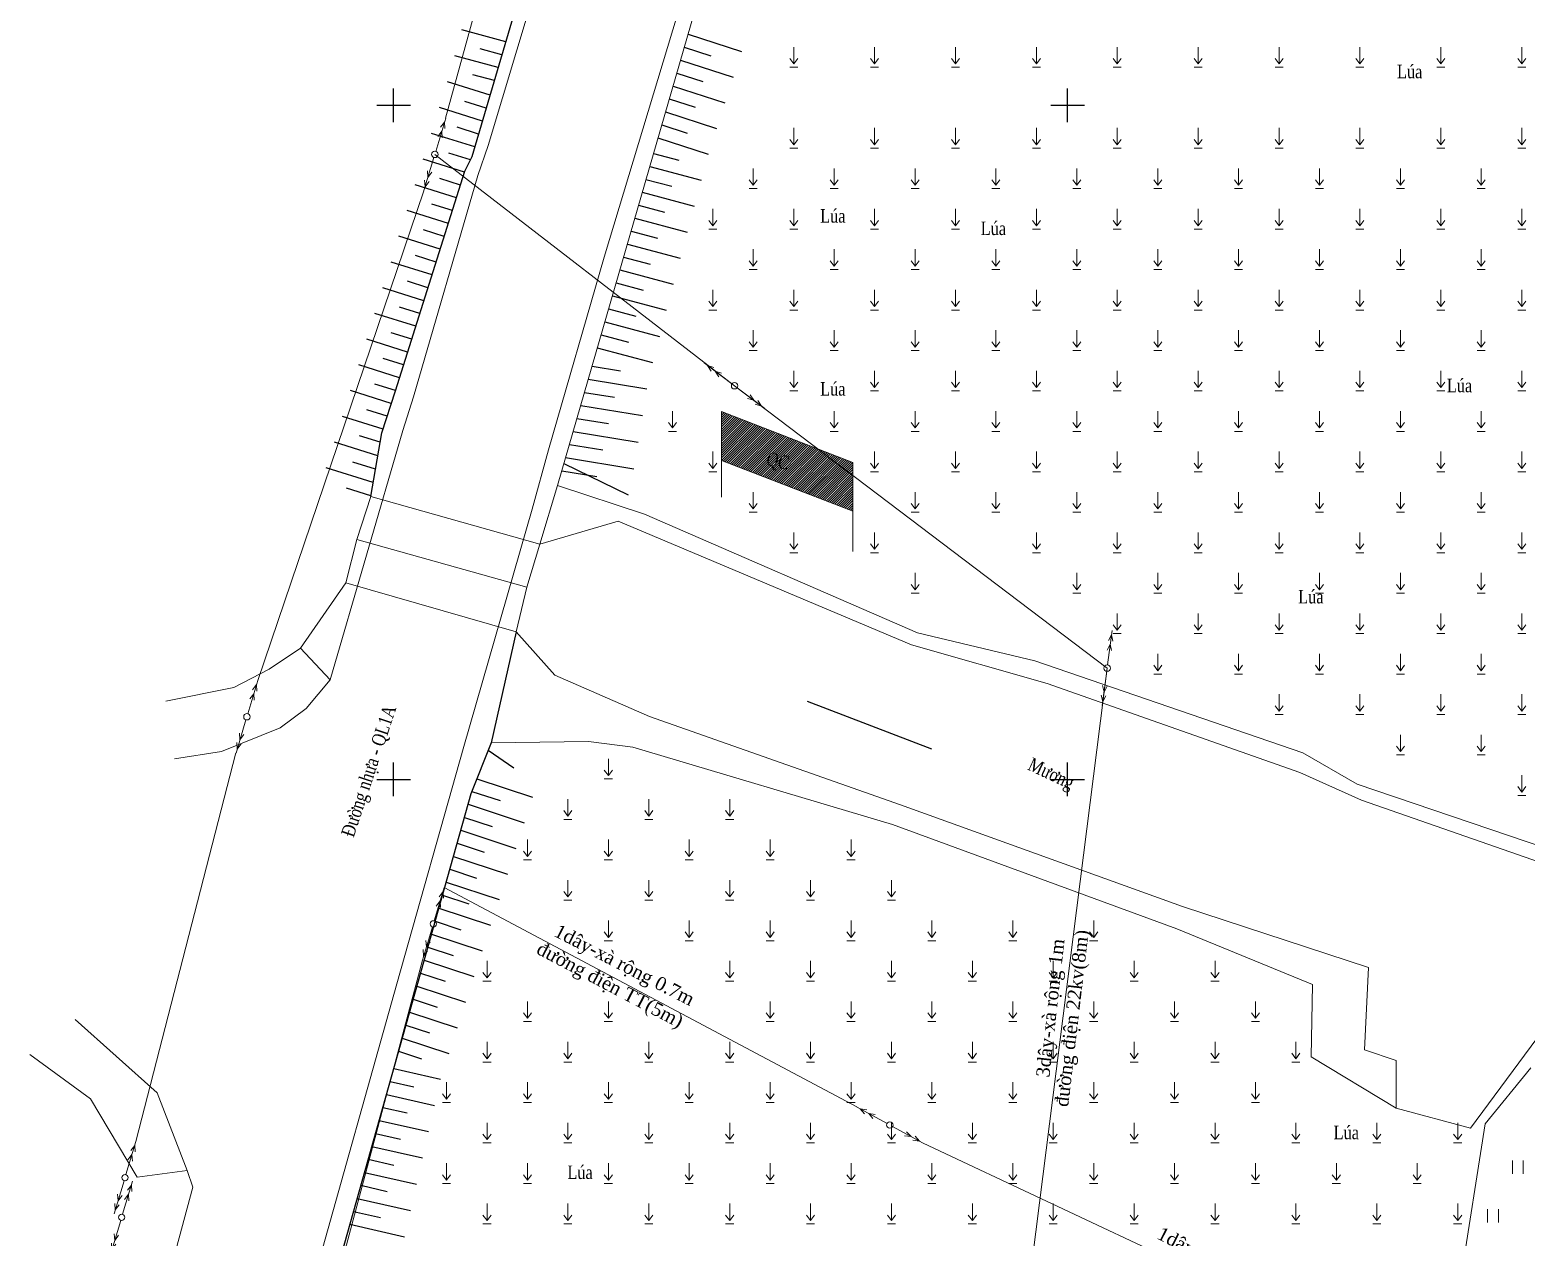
# Model space of a CAD drawing. Header units: metres. Extents: x 585499 to 586851, y 1565849 to 1566901.
# Drawn here: x 585773 to 585884, y 1566066.1 to 1566155.6 of the extents above; entities that cross this region are included whole.
import ezdxf

# ---------------------------------------------------------------- set-up
doc = ezdxf.new("R2010")
doc.units = ezdxf.units.M
for name, color, linetype, lineweight in [('cau cong', 172, 'Continuous', 0), ('duong bo', 97, 'Continuous', 0), ('duong nhua-bt', 10, 'Continuous', 0), ('Ghi chu', 2, 'Continuous', 5), ('KHOI_500', 3, 'Continuous', 0), ('text', 7, 'Continuous', 0), ('ThucVat', 90, 'Continuous', 0), ('thuy van', 111, 'Continuous', 0), ('đuongdien', 2, 'Continuous', 0)]:
    doc.layers.add(name, color=color, linetype=linetype, lineweight=lineweight)
for name, color, linetype in [('CTL', 165, 'Continuous'), ('K_HUNG', 7, 'Continuous'), ('taluy', 15, 'Continuous')]:
    doc.layers.add(name, color=color, linetype=linetype)
doc.styles.add('ghi chu', font='times.ttf', dxfattribs={"height": 1})
doc.styles.get("Standard").update_dxf_attribs({"font": 'simplex.shx'})
doc.linetypes.add('B_DAP_CAO2', pattern='A,0.2,[130,ltypeshp.shx,S=0.75,R=0,X=0,Y=-0.75],1.2,[130,ltypeshp.shx,S=0.25,R=0,X=0,Y=-0.25],1', length=2.4)
doc.linetypes.add('TAluy-500N', pattern='A,0.667,[130,ltypeshp.shx,S=-0.25,R=0,X=0.25,Y=-0.25],0.333', length=1)
doc.dimstyles.get("Standard").update_dxf_attribs({"dimtxt": 0.18, "dimasz": 0.18, "dimexe": 0.18, "dimexo": 0.0625, "dimgap": 0.09, "dimtad": 0, "dimtih": 1, "dimtoh": 1, "dimdec": 4, "dimzin": 0, "dimdsep": 46, "dimtxsty": 'Standard', "dimcen": 0.09, "dimadec": 0, "dimazin": 0, "dimtfac": 1, "dimtdec": 4, "dimtofl": 0, "dimtmove": 0, "dimatfit": 3, "dimfxl": 1, "dimtolj": 1, "dimtzin": 0, "dimarcsym": 0})

# ---------------------------------------------------------------- blocks, each defined once
blk = doc.blocks.new('cdct')
at = {"layer": 'Ghi chu'}
for points in [[(-0.95, 0), (-11.23, 0)], [(-8.18, -0.66), (-10, 0), (-8.18, 0.7)], [(-5.32, -0.66), (-7.15, 0), (-5.32, 0.7)], [(0.95, 0), (11.23, 0)], [(5.32, -0.66), (7.15, 0), (5.32, 0.7)], [(8.18, -0.66), (10, 0), (8.18, 0.7)]]:
    blk.add_lwpolyline(points, dxfattribs=at)
blk.add_circle((0, 0), 0.947, dxfattribs=at)
blk = doc.blocks.new('aa')
at = {"layer": 'ThucVat', "color": 8}
for p, q in [((586849.35, 1565409.62), (586849.35, 1565410.87)), ((586849.35, 1565409.62), (586849.05, 1565410.02)), ((586849.05, 1565409.37), (586849.65, 1565409.37)), ((586849.35, 1565409.62), (586849.65, 1565410.02))]:
    blk.add_line(p, q, dxfattribs=at)
blk = doc.blocks.new('dcs')
at = {"layer": 'ThucVat', "color": 8}
for points in [[(587828.57, 1565298.14), (587828.57, 1565297.14)], [(587829.37, 1565298.14), (587829.37, 1565297.14)]]:
    blk.add_lwpolyline(points, dxfattribs=at)

msp = doc.modelspace()

# ---------------------------------------------------------------- hatches: boundary and pattern name
at = {"layer": 'KHOI_500'}
h = msp.add_hatch(dxfattribs=at)
h.set_pattern_fill('ANSI31', color=8, style=0)
h.set_pattern_definition([(45, (-0.075, 0), (-0.088388347648, 0.088388347648), [])])
h.paths.add_polyline_path([(585824.33, 1566127.27), (585824.33, 1566123.64), (585834.07, 1566119.89), (585834.07, 1566123.51)])

# ---------------------------------------------------------------- linework, layer by layer
at = {"layer": 'cau cong', "color": 8, "elevation": 14.25}
msp.add_lwpolyline([(585810.85, 1566117.45), (585809.88, 1566114.25), (585797.28, 1566117.78), (585798.3, 1566120.99)], close=True, dxfattribs=at)
msp.add_lwpolyline([(585809.88, 1566114.25), (585809.08, 1566110.94), (585796.45, 1566114.57), (585797.28, 1566117.78)], dxfattribs=at)
at = {"layer": 'CTL', "color": 8}
for p, q in [((585808.32, 1566154.7, 14.25), (585805.07, 1566155.58, 14.25)), ((585808.32, 1566154.7, 14.25), (585805.07, 1566155.58, 14.25)), ((585821.84, 1566155.27, 14.25), (585825.8, 1566153.99, 14.25)), ((585821.84, 1566155.27, 14.25), (585825.8, 1566153.99, 14.25)), ((585808.04, 1566153.74, 14.25), (585806.43, 1566154.18, 14.25)), ((585808.04, 1566153.74, 14.25), (585806.43, 1566154.18, 14.25)), ((585821.56, 1566154.31, 14.25), (585823.52, 1566153.67, 14.25)), ((585821.56, 1566154.31, 14.25), (585823.52, 1566153.67, 14.25)), ((585807.76, 1566152.79, 14.25), (585804.55, 1566153.65, 14.25)), ((585807.76, 1566152.79, 14.25), (585804.55, 1566153.65, 14.25)), ((585821.28, 1566153.34, 14.25), (585825.18, 1566152.09, 14.25)), ((585821.28, 1566153.34, 14.25), (585825.18, 1566152.09, 14.25)), ((585807.48, 1566151.83, 14.25), (585805.88, 1566152.25, 14.25)), ((585807.48, 1566151.83, 14.25), (585805.88, 1566152.25, 14.25)), ((585821, 1566152.38, 14.25), (585822.94, 1566151.76, 14.25)), ((585821, 1566152.38, 14.25), (585822.94, 1566151.76, 14.25)), ((585807.16, 1566150.74, 14.25), (585804, 1566151.73, 14.25)), ((585807.16, 1566150.74, 14.25), (585804, 1566151.73, 14.25)), ((585820.73, 1566151.42, 14.25), (585824.57, 1566150.18, 14.25)), ((585820.73, 1566151.42, 14.25), (585824.57, 1566150.18, 14.25)), ((585806.59, 1566148.82, 14.25), (585803.4, 1566149.82, 14.25)), ((585806.59, 1566148.82, 14.25), (585803.4, 1566149.82, 14.25)), ((585806.87, 1566149.78, 14.25), (585805.29, 1566150.27, 14.25)), ((585806.87, 1566149.78, 14.25), (585805.29, 1566150.27, 14.25)), ((585820.45, 1566150.46, 14.25), (585822.36, 1566149.85, 14.25)), ((585820.45, 1566150.46, 14.25), (585822.36, 1566149.85, 14.25)), ((585819.89, 1566148.54, 14.25), (585821.77, 1566147.93, 14.25)), ((585819.89, 1566148.54, 14.25), (585821.77, 1566147.93, 14.25)), ((585820.17, 1566149.5, 14.25), (585823.96, 1566148.28, 14.25)), ((585820.17, 1566149.5, 14.25), (585823.96, 1566148.28, 14.25)), ((585806.03, 1566146.9, 14.25), (585802.8, 1566147.91, 14.25)), ((585806.03, 1566146.9, 14.25), (585802.8, 1566147.91, 14.25)), ((585806.31, 1566147.86, 14.25), (585804.71, 1566148.36, 14.25)), ((585806.31, 1566147.86, 14.25), (585804.71, 1566148.36, 14.25)), ((585819.61, 1566147.58, 14.25), (585823.34, 1566146.38, 14.25)), ((585819.61, 1566147.58, 14.25), (585823.34, 1566146.38, 14.25)), ((585805.7, 1566145.95, 14.25), (585804.1, 1566146.45, 14.25)), ((585805.7, 1566145.95, 14.25), (585804.1, 1566146.45, 14.25)), ((585819.28, 1566146.42, 14.25), (585821.17, 1566145.92, 14.25)), ((585819.28, 1566146.42, 14.25), (585821.17, 1566145.92, 14.25)), ((585805.27, 1566145.04, 14.25), (585802.2, 1566146, 14.25)), ((585805.27, 1566145.04, 14.25), (585802.2, 1566146, 14.25)), ((585819, 1566145.46, 14.25), (585822.81, 1566144.45, 14.25)), ((585819, 1566145.46, 14.25), (585822.81, 1566144.45, 14.25)), ((585804.67, 1566143.13, 14.25), (585801.6, 1566144.09, 14.25)), ((585804.67, 1566143.13, 14.25), (585801.6, 1566144.09, 14.25)), ((585804.97, 1566144.08, 14.25), (585803.44, 1566144.57, 14.25)), ((585804.97, 1566144.08, 14.25), (585803.44, 1566144.57, 14.25)), ((585818.72, 1566144.5, 14.25), (585820.64, 1566143.99, 14.25)), ((585818.72, 1566144.5, 14.25), (585820.64, 1566143.99, 14.25)), ((585818.45, 1566143.54, 14.25), (585822.29, 1566142.52, 14.25)), ((585818.45, 1566143.54, 14.25), (585822.29, 1566142.52, 14.25)), ((585804.07, 1566141.22, 14.25), (585801, 1566142.19, 14.25)), ((585804.07, 1566141.22, 14.25), (585801, 1566142.19, 14.25)), ((585804.37, 1566142.18, 14.25), (585802.84, 1566142.66, 14.25)), ((585804.37, 1566142.18, 14.25), (585802.84, 1566142.66, 14.25)), ((585818.17, 1566142.58, 14.25), (585820.1, 1566142.07, 14.25)), ((585818.17, 1566142.58, 14.25), (585820.1, 1566142.07, 14.25)), ((585803.76, 1566140.27, 14.25), (585802.23, 1566140.75, 14.25)), ((585803.76, 1566140.27, 14.25), (585802.23, 1566140.75, 14.25)), ((585817.89, 1566141.62, 14.25), (585821.78, 1566140.59, 14.25)), ((585817.89, 1566141.62, 14.25), (585821.78, 1566140.59, 14.25)), ((585803.46, 1566139.32, 14.25), (585800.4, 1566140.28, 14.25)), ((585803.46, 1566139.32, 14.25), (585800.4, 1566140.28, 14.25)), ((585817.34, 1566139.7, 14.25), (585821.26, 1566138.65, 14.25)), ((585817.34, 1566139.7, 14.25), (585821.26, 1566138.65, 14.25)), ((585817.61, 1566140.66, 14.25), (585819.57, 1566140.14, 14.25)), ((585817.61, 1566140.66, 14.25), (585819.57, 1566140.14, 14.25)), ((585817.06, 1566138.74, 14.25), (585819.03, 1566138.21, 14.25)), ((585817.06, 1566138.74, 14.25), (585819.03, 1566138.21, 14.25)), ((585802.86, 1566137.41, 14.25), (585799.81, 1566138.37, 14.25)), ((585802.86, 1566137.41, 14.25), (585799.81, 1566138.37, 14.25)), ((585816.78, 1566137.78, 14.25), (585820.75, 1566136.72, 14.25)), ((585816.78, 1566137.78, 14.25), (585820.75, 1566136.72, 14.25)), ((585802.25, 1566135.5, 14.25), (585799.21, 1566136.46, 14.25)), ((585802.25, 1566135.5, 14.25), (585799.21, 1566136.46, 14.25)), ((585802.55, 1566136.46, 14.25), (585801.03, 1566136.94, 14.25)), ((585802.55, 1566136.46, 14.25), (585801.03, 1566136.94, 14.25)), ((585816.5, 1566136.82, 14.25), (585818.5, 1566136.28, 14.25)), ((585816.5, 1566136.82, 14.25), (585818.5, 1566136.28, 14.25)), ((585816.23, 1566135.85, 14.25), (585820.23, 1566134.79, 14.25)), ((585816.23, 1566135.85, 14.25), (585820.23, 1566134.79, 14.25)), ((585801.65, 1566133.6, 14.25), (585798.61, 1566134.55, 14.25)), ((585801.65, 1566133.6, 14.25), (585798.61, 1566134.55, 14.25)), ((585801.95, 1566134.55, 14.25), (585800.43, 1566135.03, 14.25)), ((585801.95, 1566134.55, 14.25), (585800.43, 1566135.03, 14.25)), ((585815.95, 1566134.89, 14.25), (585817.96, 1566134.36, 14.25)), ((585815.95, 1566134.89, 14.25), (585817.96, 1566134.36, 14.25)), ((585801.35, 1566132.65, 14.25), (585799.83, 1566133.12, 14.25)), ((585801.35, 1566132.65, 14.25), (585799.83, 1566133.12, 14.25)), ((585815.39, 1566132.97, 14.25), (585817.43, 1566132.43, 14.25)), ((585815.39, 1566132.97, 14.25), (585817.43, 1566132.43, 14.25)), ((585815.67, 1566133.93, 14.25), (585819.72, 1566132.85, 14.25)), ((585815.67, 1566133.93, 14.25), (585819.72, 1566132.85, 14.25)), ((585801.04, 1566131.69, 14.25), (585798.01, 1566132.64, 14.25)), ((585801.04, 1566131.69, 14.25), (585798.01, 1566132.64, 14.25)), ((585815.11, 1566132.01, 14.25), (585819.2, 1566130.92, 14.25)), ((585815.11, 1566132.01, 14.25), (585819.2, 1566130.92, 14.25)), ((585800.44, 1566129.79, 14.25), (585797.41, 1566130.74, 14.25)), ((585800.44, 1566129.79, 14.25), (585797.41, 1566130.74, 14.25)), ((585800.74, 1566130.74, 14.25), (585799.23, 1566131.21, 14.25)), ((585800.74, 1566130.74, 14.25), (585799.23, 1566131.21, 14.25)), ((585814.44, 1566129.67, 14.25), (585818.79, 1566128.97, 14.25)), ((585814.44, 1566129.67, 14.25), (585818.79, 1566128.97, 14.25)), ((585814.72, 1566130.64, 14.25), (585816.83, 1566130.3, 14.25)), ((585814.72, 1566130.64, 14.25), (585816.83, 1566130.3, 14.25)), ((585799.83, 1566127.88, 14.25), (585796.81, 1566128.83, 14.25)), ((585799.83, 1566127.88, 14.25), (585796.81, 1566128.83, 14.25)), ((585800.14, 1566128.83, 14.25), (585798.62, 1566129.31, 14.25)), ((585800.14, 1566128.83, 14.25), (585798.62, 1566129.31, 14.25)), ((585814.16, 1566128.7, 14.25), (585816.39, 1566128.34, 14.25)), ((585814.16, 1566128.7, 14.25), (585816.39, 1566128.34, 14.25)), ((585813.88, 1566127.73, 14.25), (585818.47, 1566126.99, 14.25)), ((585813.88, 1566127.73, 14.25), (585818.47, 1566126.99, 14.25)), ((585799.22, 1566125.98, 14.25), (585796.21, 1566126.92, 14.25)), ((585799.22, 1566125.98, 14.25), (585796.21, 1566126.92, 14.25)), ((585799.52, 1566126.93, 14.25), (585798.02, 1566127.4, 14.25)), ((585799.52, 1566126.93, 14.25), (585798.02, 1566127.4, 14.25)), ((585813.6, 1566126.76, 14.25), (585815.95, 1566126.39, 14.25)), ((585813.6, 1566126.76, 14.25), (585815.95, 1566126.39, 14.25)), ((585799, 1566125, 14.25), (585797.46, 1566125.48, 14.25)), ((585799, 1566125, 14.25), (585797.46, 1566125.48, 14.25)), ((585813.32, 1566125.8, 14.25), (585818.15, 1566125.02, 14.25)), ((585813.32, 1566125.8, 14.25), (585818.15, 1566125.02, 14.25)), ((585798.83, 1566124, 14.25), (585795.61, 1566125.01, 14.25)), ((585798.83, 1566124, 14.25), (585795.61, 1566125.01, 14.25)), ((585813.04, 1566124.83, 14.25), (585815.52, 1566124.43, 14.25)), ((585813.04, 1566124.83, 14.25), (585815.52, 1566124.43, 14.25)), ((585798.48, 1566122.02, 14.25), (585795.01, 1566123.1, 14.25)), ((585798.48, 1566122.02, 14.25), (585795.01, 1566123.1, 14.25)), ((585798.66, 1566123.01, 14.25), (585796.98, 1566123.53, 14.25)), ((585798.66, 1566123.01, 14.25), (585796.98, 1566123.53, 14.25)), ((585812.63, 1566123.42, 14.25), (585817.39, 1566121.11, 14.25)), ((585812.63, 1566123.42, 14.25), (585817.39, 1566121.11, 14.25)), ((585812.76, 1566123.86, 14.25), (585817.83, 1566123.04, 14.25)), ((585812.76, 1566123.86, 14.25), (585817.83, 1566123.04, 14.25)), ((585812.48, 1566122.89, 14.25), (585815.08, 1566122.47, 14.25)), ((585812.48, 1566122.89, 14.25), (585815.08, 1566122.47, 14.25)), ((585798.31, 1566121.02, 14.25), (585796.51, 1566121.59, 14.25)), ((585798.31, 1566121.02, 14.25), (585796.51, 1566121.59, 14.25)), ((585807.01, 1566102.17, 14.25), (585808.92, 1566100.85, 14.25)), ((585807.01, 1566102.17, 14.25), (585808.92, 1566100.85, 14.25)), ((585806.18, 1566100.04, 14.25), (585810.31, 1566098.68, 14.25)), ((585806.18, 1566100.04, 14.25), (585810.31, 1566098.68, 14.25)), ((585805.81, 1566099.1, 14.25), (585807.91, 1566098.42, 14.25)), ((585805.81, 1566099.1, 14.25), (585807.91, 1566098.42, 14.25)), ((585805.52, 1566098.15, 14.25), (585809.69, 1566096.78, 14.25)), ((585805.52, 1566098.15, 14.25), (585809.69, 1566096.78, 14.25)), ((585805.25, 1566097.18, 14.25), (585807.32, 1566096.51, 14.25)), ((585805.25, 1566097.18, 14.25), (585807.32, 1566096.51, 14.25)), ((585804.71, 1566095.26, 14.25), (585806.73, 1566094.59, 14.25)), ((585804.71, 1566095.26, 14.25), (585806.73, 1566094.59, 14.25)), ((585804.98, 1566096.22, 14.25), (585809.07, 1566094.88, 14.25)), ((585804.98, 1566096.22, 14.25), (585809.07, 1566094.88, 14.25)), ((585804.44, 1566094.29, 14.25), (585808.45, 1566092.98, 14.25)), ((585804.44, 1566094.29, 14.25), (585808.45, 1566092.98, 14.25)), ((585804.17, 1566093.33, 14.25), (585806.15, 1566092.68, 14.25)), ((585804.17, 1566093.33, 14.25), (585806.15, 1566092.68, 14.25)), ((585803.9, 1566092.37, 14.25), (585807.83, 1566091.08, 14.25)), ((585803.9, 1566092.37, 14.25), (585807.83, 1566091.08, 14.25)), ((585803.63, 1566091.4, 14.25), (585805.57, 1566090.77, 14.25)), ((585803.63, 1566091.4, 14.25), (585805.57, 1566090.77, 14.25)), ((585803.36, 1566090.44, 14.25), (585807.2, 1566089.18, 14.25)), ((585803.36, 1566090.44, 14.25), (585807.2, 1566089.18, 14.25)), ((585803.08, 1566089.47, 14.25), (585804.99, 1566088.85, 14.25)), ((585803.08, 1566089.47, 14.25), (585804.99, 1566088.85, 14.25)), ((585802.54, 1566087.55, 14.25), (585804.41, 1566086.94, 14.25)), ((585802.54, 1566087.55, 14.25), (585804.41, 1566086.94, 14.25)), ((585802.81, 1566088.51, 14.25), (585806.58, 1566087.28, 14.25)), ((585802.81, 1566088.51, 14.25), (585806.58, 1566087.28, 14.25)), ((585802.27, 1566086.58, 14.25), (585805.96, 1566085.38, 14.25)), ((585802.27, 1566086.58, 14.25), (585805.96, 1566085.38, 14.25)), ((585802, 1566085.62, 14.25), (585803.82, 1566085.02, 14.25)), ((585802, 1566085.62, 14.25), (585803.82, 1566085.02, 14.25)), ((585801.73, 1566084.66, 14.25), (585805.34, 1566083.48, 14.25)), ((585801.73, 1566084.66, 14.25), (585805.34, 1566083.48, 14.25)), ((585801.46, 1566083.69, 14.25), (585803.24, 1566083.11, 14.25)), ((585801.46, 1566083.69, 14.25), (585803.24, 1566083.11, 14.25)), ((585801.19, 1566082.73, 14.25), (585804.72, 1566081.58, 14.25)), ((585801.19, 1566082.73, 14.25), (585804.72, 1566081.58, 14.25)), ((585800.64, 1566080.8, 14.25), (585804.09, 1566079.67, 14.25)), ((585800.64, 1566080.8, 14.25), (585804.09, 1566079.67, 14.25)), ((585800.92, 1566081.77, 14.25), (585802.66, 1566081.2, 14.25)), ((585800.92, 1566081.77, 14.25), (585802.66, 1566081.2, 14.25)), ((585800.37, 1566079.84, 14.25), (585802.08, 1566079.28, 14.25)), ((585800.37, 1566079.84, 14.25), (585802.08, 1566079.28, 14.25)), ((585799.74, 1566077.6, 14.25), (585801.5, 1566077.2, 14.25)), ((585799.74, 1566077.6, 14.25), (585801.5, 1566077.2, 14.25)), ((585800.01, 1566078.56, 14.25), (585803.48, 1566077.77, 14.25)), ((585800.01, 1566078.56, 14.25), (585803.48, 1566077.77, 14.25)), ((585799.47, 1566076.63, 14.25), (585803.04, 1566075.82, 14.25)), ((585799.47, 1566076.63, 14.25), (585803.04, 1566075.82, 14.25)), ((585799.2, 1566075.67, 14.25), (585801.01, 1566075.26, 14.25)), ((585799.2, 1566075.67, 14.25), (585801.01, 1566075.26, 14.25)), ((585798.93, 1566074.71, 14.25), (585802.59, 1566073.87, 14.25)), ((585798.93, 1566074.71, 14.25), (585802.59, 1566073.87, 14.25)), ((585798.66, 1566073.74, 14.25), (585800.51, 1566073.32, 14.25)), ((585798.66, 1566073.74, 14.25), (585800.51, 1566073.32, 14.25)), ((585798.39, 1566072.78, 14.25), (585802.15, 1566071.92, 14.25)), ((585798.39, 1566072.78, 14.25), (585802.15, 1566071.92, 14.25)), ((585797.84, 1566070.85, 14.25), (585801.7, 1566069.97, 14.25)), ((585797.84, 1566070.85, 14.25), (585801.7, 1566069.97, 14.25)), ((585798.11, 1566071.82, 14.25), (585800.02, 1566071.38, 14.25)), ((585798.11, 1566071.82, 14.25), (585800.02, 1566071.38, 14.25)), ((585797.57, 1566069.89, 14.25), (585799.53, 1566069.44, 14.25)), ((585797.57, 1566069.89, 14.25), (585799.53, 1566069.44, 14.25)), ((585797.3, 1566068.92, 14.25), (585801.26, 1566068.02, 14.25)), ((585797.3, 1566068.92, 14.25), (585801.26, 1566068.02, 14.25)), ((585797.03, 1566067.96, 14.25), (585799.03, 1566067.5, 14.25)), ((585797.03, 1566067.96, 14.25), (585799.03, 1566067.5, 14.25)), ((585796.76, 1566067, 14.25), (585800.81, 1566066.07, 14.25)), ((585796.76, 1566067, 14.25), (585800.81, 1566066.07, 14.25))]:
    msp.add_line(p, q, dxfattribs=at)
at = {"layer": 'duong bo', "color": 8, "elevation": 14.25}
for points in [[(585848.82, 1566225.14), (585844.59, 1566225.21), (585844.47, 1566224.1), (585840.76, 1566218.33), (585834.55, 1566198.37), (585829.61, 1566180.99), (585823.76, 1566161.9), (585812.16, 1566121.79), (585810.85, 1566117.45)], [(585793.1, 1566109.73), (585796.45, 1566114.57)], [(585783.11, 1566105.8), (585788.16, 1566106.81), (585790.78, 1566108.16), (585793.1, 1566109.73), (585795.3, 1566107.38)], [(585773.02, 1566079.59), (585777.52, 1566076.31), (585780.99, 1566070.49), (585784.7, 1566070.98)], [(585906.85, 1566055.61), (585879.17, 1566062.99), (585880.97, 1566074.44), (585884.36, 1566078.61)]]:
    msp.add_lwpolyline(points, dxfattribs=at)
at = {"layer": 'duong bo', "color": 8, "linetype": 'B_DAP_CAO2', "elevation": 14.25}
for points in [[(585918.24, 1566085.04), (585910.22, 1566085), (585892.54, 1566092.51), (585871.47, 1566099.64), (585867.44, 1566101.96), (585847.56, 1566108.79), (585838.86, 1566110.86), (585818.62, 1566119.66), (585812.16, 1566121.79)], [(585807.23, 1566102.72), (585814.46, 1566102.81), (585817.74, 1566102.39), (585837, 1566096.65), (585858.09, 1566088.91), (585868.17, 1566084.78), (585868.05, 1566079.41), (585874.36, 1566075.61)]]:
    msp.add_lwpolyline(points, dxfattribs=at)
at = {"layer": 'duong nhua-bt', "color": 8, "elevation": 14.25}
for points in [[(585783.74, 1566101.52), (585787.23, 1566102.07), (585791.59, 1566103.82), (585793.51, 1566105.26), (585795.3, 1566107.38), (585800.69, 1566125.87), (585801.48, 1566128.36), (585806.26, 1566144.78), (585807.01, 1566147), (585813.4, 1566168.24), (585818.7, 1566186.04), (585824.53, 1566206.47), (585828.84, 1566221.21), (585829.25, 1566223.87), (585828.91, 1566228.31), (585824.24, 1566239.17), (585819.32, 1566243.21)], [(585959.01, 1566199.17), (585954.96, 1566199.17), (585950.39, 1566199.74), (585947.29, 1566200.65), (585920.87, 1566209.69), (585920.87, 1566209.69), (585920.87, 1566209.69), (585857.11, 1566230.36), (585845.61, 1566228.5), (585840.97, 1566223.74), (585835.01, 1566203.38), (585828.84, 1566182.68), (585822.14, 1566160.36), (585815.62, 1566138.73), (585811.5, 1566124.43), (585810.29, 1566120.04), (585805.21, 1566102.44), (585800.25, 1566084.84), (585794.14, 1566063.07), (585783.34, 1566026.6)], [(585774, 1566028.62), (585780.63, 1566053.17), (585785.1, 1566069.76), (585784.7, 1566070.98), (585782.46, 1566076.75), (585776.37, 1566082.2)]]:
    msp.add_lwpolyline(points, dxfattribs=at)
at = {"layer": 'K_HUNG', "color": 8}
for p, q in [((585800, 1566148.75), (585800, 1566151.25)), ((585850, 1566148.75), (585850, 1566151.25)), ((585798.75, 1566150), (585801.25, 1566150)), ((585848.75, 1566150), (585851.25, 1566150)), ((585800, 1566098.75), (585800, 1566101.25)), ((585850, 1566098.75), (585850, 1566101.25)), ((585798.75, 1566100), (585801.25, 1566100)), ((585848.75, 1566100), (585851.25, 1566100))]:
    msp.add_line(p, q, dxfattribs=at)
at = {"layer": 'KHOI_500', "color": 8, "elevation": 14.25}
for points in [[(585824.33, 1566127.27), (585834.07, 1566123.51)], [(585824.33, 1566123.64), (585824.33, 1566127.27)], [(585824.33, 1566120.94), (585824.33, 1566123.64)], [(585824.33, 1566123.64), (585834.07, 1566119.89)], [(585834.07, 1566119.89), (585834.07, 1566123.51)], [(585834.07, 1566116.9), (585834.07, 1566119.89)]]:
    msp.add_lwpolyline(points, dxfattribs=at)
at = {"layer": 'taluy', "color": 8}
msp.add_line((585803.16, 1566138.36, 14.25), (585801.63, 1566138.84, 14.25), dxfattribs=at)
msp.add_line((585803.16, 1566138.36, 14.25), (585801.63, 1566138.84, 14.25), dxfattribs=at)
at = {"layer": 'taluy', "color": 8, "elevation": 14.25}
for points in [[(585798.3, 1566120.99), (585799.13, 1566125.71), (585800.14, 1566128.82), (585805.29, 1566145.1), (585805.82, 1566146.2), (585812.15, 1566167.71), (585817.06, 1566185.99), (585822.87, 1566205.95), (585827.15, 1566221.23), (585826.85, 1566227.63), (585823.73, 1566234.73), (585817.34, 1566240.84)], [(585798.3, 1566120.99), (585799.13, 1566125.71), (585800.14, 1566128.82), (585805.29, 1566145.1), (585805.82, 1566146.2), (585812.15, 1566167.71), (585817.06, 1566185.99), (585822.87, 1566205.95), (585827.15, 1566221.23), (585826.85, 1566227.63), (585823.73, 1566234.73), (585817.34, 1566240.84)], [(585809.08, 1566110.94), (585807.23, 1566102.72), (585805.74, 1566098.92), (585795.47, 1566062.43), (585791.67, 1566050.27), (585804.1, 1566043.15), (585806.13, 1566042.96), (585806.71, 1566041.76), (585801.07, 1566021.98)], [(585809.08, 1566110.94), (585807.23, 1566102.72), (585805.74, 1566098.92), (585795.47, 1566062.43), (585791.67, 1566050.27), (585804.1, 1566043.15), (585806.13, 1566042.96), (585806.71, 1566041.76), (585801.07, 1566021.98)]]:
    msp.add_lwpolyline(points, dxfattribs=at)
at = {"layer": 'thuy van', "color": 8, "linetype": 'TAluy-500N', "elevation": 14.25}
for points in [[(585810.85, 1566117.45), (585816.65, 1566119.15), (585838.42, 1566109.98), (585848.49, 1566107.12), (585867.22, 1566100.51), (585871.79, 1566098.46), (585892.75, 1566091.17), (585909.16, 1566083.6), (585917.31, 1566081.58), (585919.25, 1566078.49)], [(585810.85, 1566117.45), (585816.65, 1566119.15), (585838.42, 1566109.98), (585848.49, 1566107.12), (585867.22, 1566100.51), (585871.79, 1566098.46), (585892.75, 1566091.17), (585909.16, 1566083.6), (585917.31, 1566081.58), (585919.25, 1566078.49)], [(585917.22, 1566072.21), (585907.91, 1566074.98), (585897.35, 1566078.15), (585884.81, 1566080.77), (585879.88, 1566074.14), (585874.36, 1566075.61), (585874.36, 1566079.14), (585872.03, 1566079.94), (585872.32, 1566086.05), (585858.53, 1566090.56), (585837.61, 1566098.1), (585818.99, 1566104.66), (585811.96, 1566107.73), (585809.08, 1566110.94)], [(585917.22, 1566072.21), (585907.91, 1566074.98), (585897.35, 1566078.15), (585884.81, 1566080.77), (585879.88, 1566074.14), (585874.36, 1566075.61), (585874.36, 1566079.14), (585872.03, 1566079.94), (585872.32, 1566086.05), (585858.53, 1566090.56), (585837.61, 1566098.1), (585818.99, 1566104.66), (585811.96, 1566107.73), (585809.08, 1566110.94)]]:
    msp.add_lwpolyline(points, dxfattribs=at)
at = {"layer": 'đuongdien', "color": 8, "elevation": 14.25}
for points in [[(585803.86, 1566149.04), (585813.27, 1566183.23)], [(585803.06, 1566146.35), (585825.29, 1566129.19), (585852.93, 1566108.25), (585852.93, 1566108.25)], [(585789.93, 1566107.33), (585802.25, 1566143.66)], [(585852.93, 1566108.25), (585841.1, 1566014.86)], [(585780.89, 1566073.15), (585788.31, 1566101.96)], [(585803.76, 1566091.97), (585834.35, 1566075.7)], [(585795.06, 1566060.01), (585802.14, 1566086.6)], [(585867.99, 1566059.52), (585839.28, 1566073.01)]]:
    msp.add_lwpolyline(points, dxfattribs=at)

# ---------------------------------------------------------------- block references
at = {"layer": 'Ghi chu', "color": 8}
for p, xscale, yscale, zscale, rotation in [((585803.06, 1566146.35, 14.25), 0.2500000001337911, 0.2500000001337911, 0.2500000001337911, 73.24678729166996), ((585825.29, 1566129.19, 14.25), 0.2500000001112774, 0.2500000001112774, 0.2500000001112774, 142.9692067488918), ((585852.93, 1566108.25, 26.59), 0.2500000001373556, 0.2500000001373556, 0.2500000001373556, 82.65309526325031), ((585789.12, 1566104.64, 14.25), 0.2500000001337911, 0.2500000001337911, 0.2500000001337911, 73.24678729166996), ((585802.95, 1566089.28, 14.25), 0.2500000001337911, 0.2500000001337911, 0.2500000001337911, 73.24678729166996), ((585836.81, 1566074.36, 14.25), 0.2500000000372675, 0.2500000000372675, 0.2500000000372675, 151.3996519167748), ((585780.08, 1566070.46, 14.25), 0.2500000001337911, 0.2500000001337911, 0.2500000001337911, 73.24678729166996), ((585779.83, 1566067.52, 14.25), 0.2500000001337911, 0.2500000001337911, 0.2500000001337911, 73.24678729166996)]:
    msp.add_blockref('cdct', p, dxfattribs=dict(at, xscale=xscale, yscale=yscale, zscale=zscale, rotation=rotation))
at = {"layer": 'ThucVat', "color": 8}
for name, p in [('aa', (-1019.67, 743.44)), ('aa', (-1019.67, 743.44)), ('aa', (-1013.67, 743.44)), ('aa', (-1013.67, 743.44)), ('aa', (-1007.67, 743.44)), ('aa', (-1007.67, 743.44)), ('aa', (-1001.67, 743.44)), ('aa', (-1001.67, 743.44)), ('aa', (-995.67, 743.44)), ('aa', (-995.67, 743.44)), ('aa', (-989.67, 743.44)), ('aa', (-989.67, 743.44)), ('aa', (-983.67, 743.44)), ('aa', (-983.67, 743.44)), ('aa', (-977.67, 743.44)), ('aa', (-977.67, 743.44)), ('aa', (-971.67, 743.44)), ('aa', (-971.67, 743.44)), ('aa', (-965.67, 743.44)), ('aa', (-1019.67, 737.44)), ('aa', (-1013.67, 737.44)), ('aa', (-1007.67, 737.44)), ('aa', (-1001.67, 737.44)), ('aa', (-995.67, 737.44)), ('aa', (-989.67, 737.44)), ('aa', (-983.67, 737.44)), ('aa', (-977.67, 737.44)), ('aa', (-971.67, 737.44)), ('aa', (-965.67, 737.44)), ('aa', (-965.67, 737.44)), ('aa', (-1022.67, 734.44)), ('aa', (-1016.67, 734.44)), ('aa', (-1010.67, 734.44)), ('aa', (-1004.67, 734.44)), ('aa', (-998.67, 734.44)), ('aa', (-992.67, 734.44)), ('aa', (-986.67, 734.44)), ('aa', (-980.67, 734.44)), ('aa', (-974.67, 734.44)), ('aa', (-968.67, 734.44)), ('aa', (-1025.67, 731.44)), ('aa', (-1019.67, 731.44)), ('aa', (-1013.67, 731.44)), ('aa', (-1007.67, 731.44)), ('aa', (-1001.67, 731.44)), ('aa', (-995.67, 731.44)), ('aa', (-989.67, 731.44)), ('aa', (-983.67, 731.44)), ('aa', (-977.67, 731.44)), ('aa', (-971.67, 731.44)), ('aa', (-965.67, 731.44)), ('aa', (-965.67, 731.44)), ('aa', (-1022.67, 728.44)), ('aa', (-1016.67, 728.44)), ('aa', (-1010.67, 728.44)), ('aa', (-1004.67, 728.44)), ('aa', (-998.67, 728.44)), ('aa', (-992.67, 728.44)), ('aa', (-986.67, 728.44)), ('aa', (-980.67, 728.44)), ('aa', (-974.67, 728.44)), ('aa', (-968.67, 728.44)), ('aa', (-1025.67, 725.44)), ('aa', (-1019.67, 725.44)), ('aa', (-1013.67, 725.44)), ('aa', (-1007.67, 725.44)), ('aa', (-1001.67, 725.44)), ('aa', (-995.67, 725.44)), ('aa', (-989.67, 725.44)), ('aa', (-983.67, 725.44)), ('aa', (-977.67, 725.44)), ('aa', (-971.67, 725.44)), ('aa', (-965.67, 725.44)), ('aa', (-965.67, 725.44)), ('aa', (-1022.67, 722.44)), ('aa', (-1016.67, 722.44)), ('aa', (-1010.67, 722.44)), ('aa', (-1004.67, 722.44)), ('aa', (-998.67, 722.44)), ('aa', (-992.67, 722.44)), ('aa', (-986.67, 722.44)), ('aa', (-980.67, 722.44)), ('aa', (-974.67, 722.44)), ('aa', (-968.67, 722.44)), ('aa', (-1019.67, 719.44)), ('aa', (-1013.67, 719.44)), ('aa', (-1007.67, 719.44)), ('aa', (-1001.67, 719.44)), ('aa', (-995.67, 719.44)), ('aa', (-989.67, 719.44)), ('aa', (-983.67, 719.44)), ('aa', (-977.67, 719.44)), ('aa', (-971.67, 719.44)), ('aa', (-965.67, 719.44)), ('aa', (-965.67, 719.44)), ('aa', (-1028.67, 716.44)), ('aa', (-1016.67, 716.44)), ('aa', (-1010.67, 716.44)), ('aa', (-1004.67, 716.44)), ('aa', (-998.67, 716.44)), ('aa', (-992.67, 716.44)), ('aa', (-986.67, 716.44)), ('aa', (-980.67, 716.44)), ('aa', (-974.67, 716.44)), ('aa', (-968.67, 716.44)), ('aa', (-1025.67, 713.44)), ('aa', (-1013.67, 713.44)), ('aa', (-1007.67, 713.44)), ('aa', (-1001.67, 713.44)), ('aa', (-995.67, 713.44)), ('aa', (-989.67, 713.44)), ('aa', (-983.67, 713.44)), ('aa', (-977.67, 713.44)), ('aa', (-971.67, 713.44)), ('aa', (-965.67, 713.44)), ('aa', (-965.67, 713.44)), ('aa', (-1022.67, 710.44)), ('aa', (-1010.67, 710.44)), ('aa', (-1004.67, 710.44)), ('aa', (-998.67, 710.44)), ('aa', (-992.67, 710.44)), ('aa', (-986.67, 710.44)), ('aa', (-980.67, 710.44)), ('aa', (-974.67, 710.44)), ('aa', (-968.67, 710.44)), ('aa', (-1019.67, 707.44)), ('aa', (-1013.67, 707.44)), ('aa', (-1001.67, 707.44)), ('aa', (-995.67, 707.44)), ('aa', (-989.67, 707.44)), ('aa', (-983.67, 707.44)), ('aa', (-977.67, 707.44)), ('aa', (-971.67, 707.44)), ('aa', (-965.67, 707.44)), ('aa', (-965.67, 707.44)), ('aa', (-1010.67, 704.44)), ('aa', (-998.67, 704.44)), ('aa', (-992.67, 704.44)), ('aa', (-986.67, 704.44)), ('aa', (-980.67, 704.44)), ('aa', (-974.67, 704.44)), ('aa', (-968.67, 704.44)), ('aa', (-995.67, 701.44)), ('aa', (-989.67, 701.44)), ('aa', (-983.67, 701.44)), ('aa', (-977.67, 701.44)), ('aa', (-971.67, 701.44)), ('aa', (-965.67, 701.44)), ('aa', (-965.67, 701.44)), ('aa', (-992.67, 698.44)), ('aa', (-986.67, 698.44)), ('aa', (-980.67, 698.44)), ('aa', (-974.67, 698.44)), ('aa', (-968.67, 698.44)), ('aa', (-983.67, 695.44)), ('aa', (-977.67, 695.44)), ('aa', (-971.67, 695.44)), ('aa', (-965.67, 695.44)), ('aa', (-965.67, 695.44)), ('aa', (-974.67, 692.44)), ('aa', (-968.67, 692.44)), ('aa', (-1033.42, 690.66)), ('aa', (-965.67, 689.44)), ('aa', (-965.67, 689.44)), ('aa', (-1036.42, 687.66)), ('aa', (-1030.42, 687.66)), ('aa', (-1024.42, 687.66)), ('aa', (-1039.42, 684.66)), ('aa', (-1033.42, 684.66)), ('aa', (-1027.42, 684.66)), ('aa', (-1021.42, 684.66)), ('aa', (-1015.42, 684.66)), ('aa', (-1036.42, 681.66)), ('aa', (-1030.42, 681.66)), ('aa', (-1024.42, 681.66)), ('aa', (-1018.42, 681.66)), ('aa', (-1012.42, 681.66)), ('aa', (-1033.42, 678.66)), ('aa', (-1027.42, 678.66)), ('aa', (-1021.42, 678.66)), ('aa', (-1015.42, 678.66)), ('aa', (-1009.42, 678.66)), ('aa', (-1003.42, 678.66)), ('aa', (-997.42, 678.66)), ('aa', (-997.42, 678.66)), ('aa', (-1042.42, 675.66)), ('aa', (-1024.42, 675.66)), ('aa', (-1018.42, 675.66)), ('aa', (-1012.42, 675.66)), ('aa', (-1006.42, 675.66)), ('aa', (-1000.42, 675.66)), ('aa', (-994.42, 675.66)), ('aa', (-994.42, 675.66)), ('aa', (-988.42, 675.66)), ('aa', (-1039.42, 672.66)), ('aa', (-1033.42, 672.66)), ('aa', (-1021.42, 672.66)), ('aa', (-1015.42, 672.66)), ('aa', (-1009.42, 672.66)), ('aa', (-1003.42, 672.66)), ('aa', (-997.42, 672.66)), ('aa', (-997.42, 672.66)), ('aa', (-991.42, 672.66)), ('aa', (-985.42, 672.66)), ('aa', (-1042.42, 669.66)), ('aa', (-1036.42, 669.66)), ('aa', (-1030.42, 669.66)), ('aa', (-1024.42, 669.66)), ('aa', (-1018.42, 669.66)), ('aa', (-1012.42, 669.66)), ('aa', (-1006.42, 669.66)), ('aa', (-1000.42, 669.66)), ('aa', (-994.42, 669.66)), ('aa', (-994.42, 669.66)), ('aa', (-988.42, 669.66)), ('aa', (-982.42, 669.66)), ('aa', (-1045.42, 666.66)), ('aa', (-1039.42, 666.66)), ('aa', (-1033.42, 666.66)), ('aa', (-1027.42, 666.66)), ('aa', (-1021.42, 666.66)), ('aa', (-1015.42, 666.66)), ('aa', (-1009.42, 666.66)), ('aa', (-1003.42, 666.66)), ('aa', (-997.42, 666.66)), ('aa', (-997.42, 666.66)), ('aa', (-991.42, 666.66)), ('aa', (-985.42, 666.66)), ('aa', (-1042.42, 663.66)), ('aa', (-1036.42, 663.66)), ('aa', (-1030.42, 663.66)), ('aa', (-1024.42, 663.66)), ('aa', (-1018.42, 663.66)), ('aa', (-1012.42, 663.66)), ('aa', (-1006.42, 663.66)), ('aa', (-1000.42, 663.66)), ('aa', (-994.42, 663.66)), ('aa', (-994.42, 663.66)), ('aa', (-988.42, 663.66)), ('aa', (-982.42, 663.66)), ('aa', (-976.42, 663.66)), ('aa', (-970.42, 663.66)), ('aa', (-1045.42, 660.66)), ('aa', (-1039.42, 660.66)), ('aa', (-1033.42, 660.66)), ('aa', (-1027.42, 660.66)), ('aa', (-1021.42, 660.66)), ('aa', (-1015.42, 660.66)), ('aa', (-1009.42, 660.66)), ('aa', (-1003.42, 660.66)), ('aa', (-997.42, 660.66)), ('aa', (-997.42, 660.66)), ('aa', (-991.42, 660.66)), ('aa', (-985.42, 660.66)), ('aa', (-979.42, 660.66)), ('aa', (-973.42, 660.66)), ('dcs', (-1945.58, 773.6)), ('aa', (-1042.42, 657.66)), ('aa', (-1036.42, 657.66)), ('aa', (-1030.42, 657.66)), ('aa', (-1024.42, 657.66)), ('aa', (-1018.42, 657.66)), ('aa', (-1012.42, 657.66)), ('aa', (-1006.42, 657.66)), ('aa', (-1000.42, 657.66)), ('aa', (-994.42, 657.66)), ('aa', (-994.42, 657.66)), ('aa', (-988.42, 657.66)), ('aa', (-982.42, 657.66)), ('aa', (-976.42, 657.66)), ('aa', (-970.42, 657.66)), ('dcs', (-1947.42, 769.99))]:
    msp.add_blockref(name, p, dxfattribs=at)

# ---------------------------------------------------------------- texts
at = {"layer": 'text', "color": 8, "style": 'ghi chu', "width": 0.8}
for p in [(585874.43, 1566152, 14.25), (585831.64, 1566141.29, 14.25), (585843.55, 1566140.37, 14.25), (585878.13, 1566128.71, 14.25), (585831.64, 1566128.46, 14.25), (585867.1, 1566113.05, 14.25), (585869.73, 1566073.31, 14.25), (585812.89, 1566070.36, 14.25)]:
    msp.add_text('Lúa', height=1, dxfattribs=at).set_placement(p)
for s, rotation, p in [('QC', 346.6308, (585827.58, 1566123.34, 14.25)), ('Ðường nhựa - QL1A', 71.744, (585797.03, 1566095.64, 14.25)), ('Mương', 334.8768, (585846.96, 1566100.75, 14.25))]:
    msp.add_text(s, height=1, rotation=rotation, dxfattribs=at).set_placement(p)
at = {"layer": 'text', "color": 8, "style": 'ghi chu'}
for s, rotation, p in [('1dây-xà rộng 0.7m ', 332.7094, (585811.81, 1566088.42)), ('đường điện 22kv(8m)', 83.3148, (585850.03, 1566075.67)), ('đường điện TT(5m)', 332.3267, (585810.51, 1566087.12)), ('3dây-xà rộng 1m ', 83.6975, (585848.64, 1566077.86)), ('1dây-xà rộng 0.7m ', 332.7094, (585856.54, 1566065.98))]:
    msp.add_text(s, height=1, rotation=rotation, dxfattribs=at).set_placement(p)

# ---------------------------------------------------------------- leaders
at = {"layer": 'thuy van', "color": 8}
msp.add_leader([(585839.93, 1566102.24, 14.25), (585830.7, 1566105.78, 14.25)], dimstyle='Standard', dxfattribs=at)
msp.add_leader([(585839.93, 1566102.24, 14.25), (585830.7, 1566105.78, 14.25)], dimstyle='Standard', dxfattribs=at)

doc.saveas('drawing.dxf')
